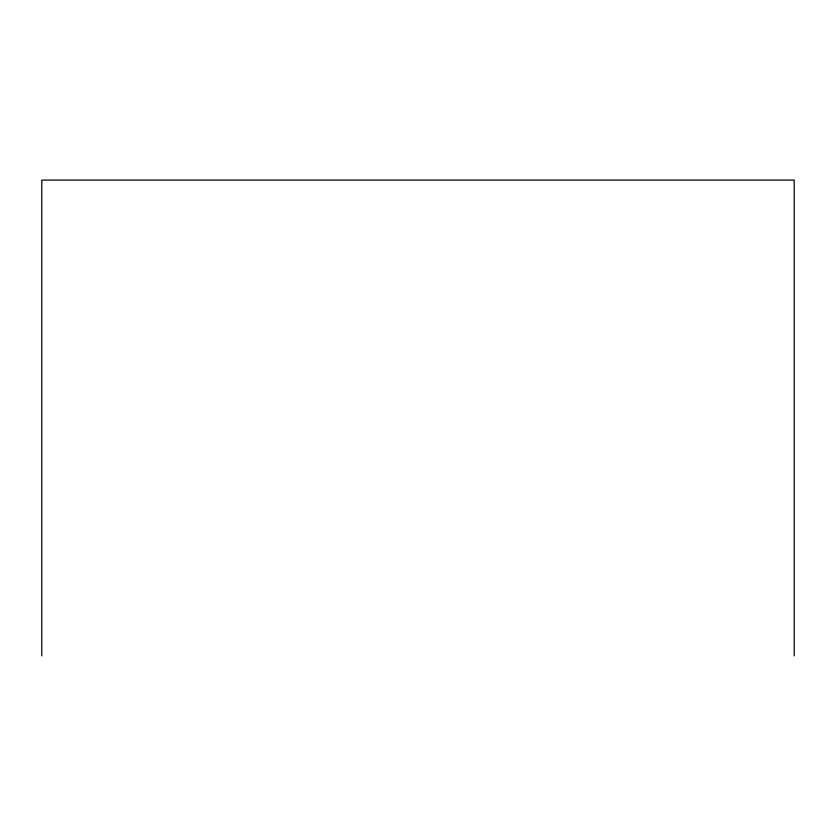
<?xml version="1.0" encoding="UTF-8"?>
<svg xmlns="http://www.w3.org/2000/svg" width="836" height="836" viewBox="0 0 836 836"><rect width="100%" height="100%" fill="white"/><g stroke="black" fill="none" stroke-linecap="round" stroke-linejoin="round"><path stroke-width="1.25" d="M794.2 655.905L794.2 180.095L41.8 180.095L41.8 655.905"/></g></svg>
